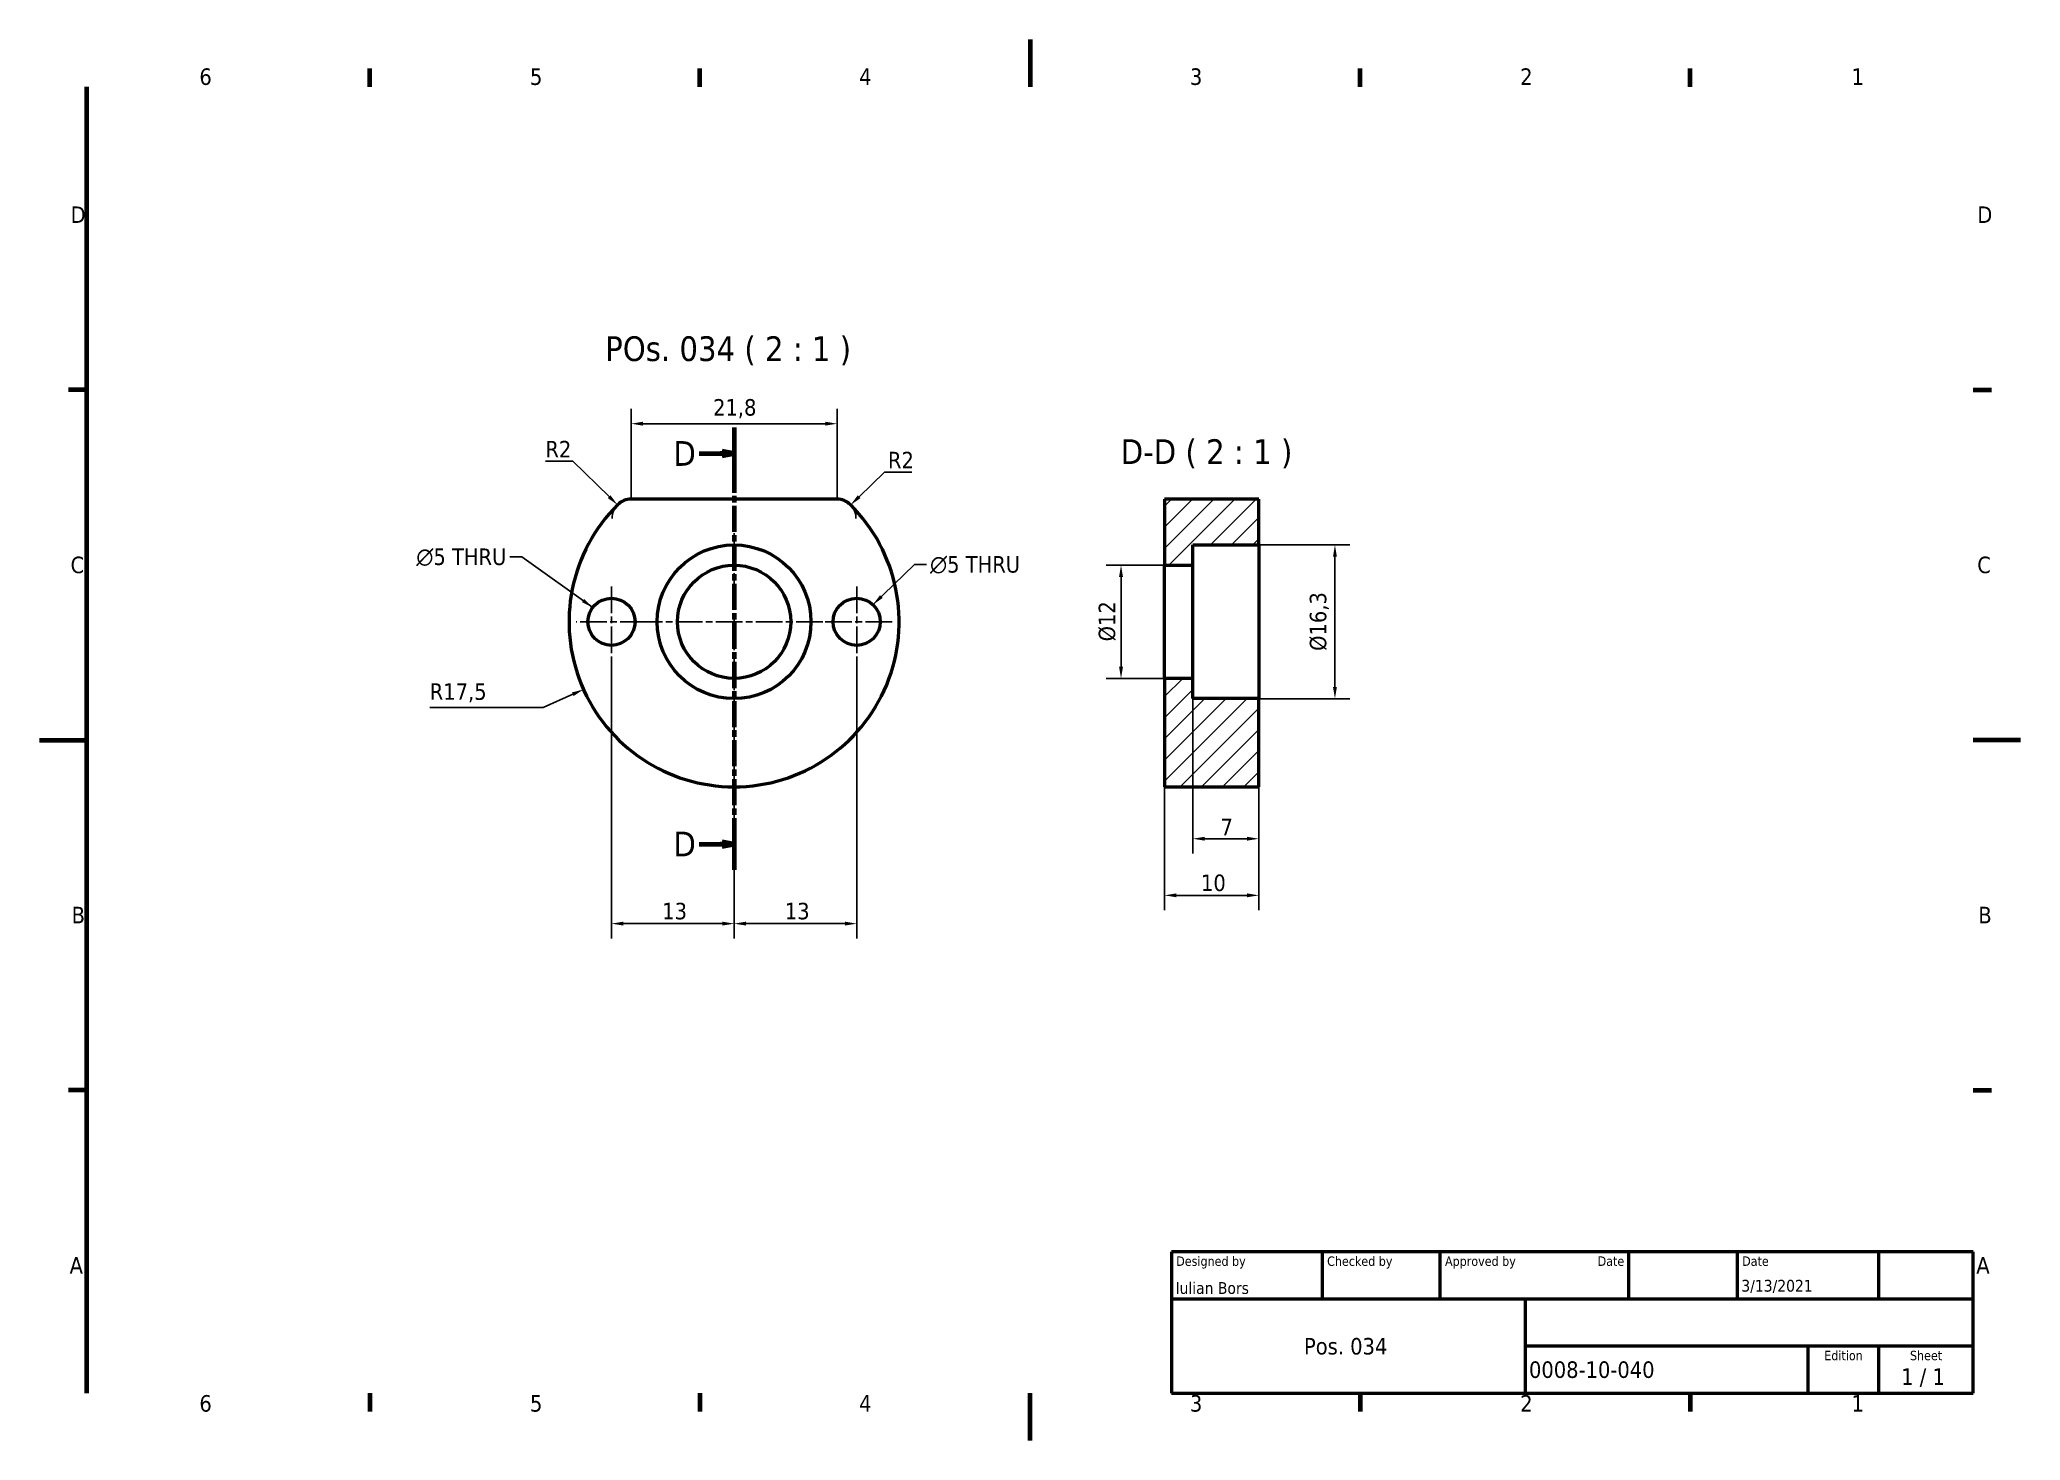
# Model space of a CAD drawing. Header units: millimetres. Extents: x 0 to 210, y 0 to 149.
import ezdxf
from ezdxf.enums import TextEntityAlignment as Align

# ---------------------------------------------------------------- set-up
doc = ezdxf.new("R2010")
doc.units = ezdxf.units.MM
doc.header["$LTSCALE"] = 0.5
doc.linetypes.add('CHAIN', pattern=[0.3543, 0.2362, -0.0295, 0.0591, -0.0295])
for name, color, linetype, lineweight in [('Border (ISO)', 7, 'Continuous', 70), ('Center Mark (ISO)', 7, 'Continuous', 25), ('Dimension (ISO)', 7, 'Continuous', 25), ('Hatch (ISO)', 7, 'Continuous', 18), ('Section Line (ISO)', 7, 'CHAIN', 70), ('Symbol (ISO)', 7, 'Continuous', 25), ('Title (ISO)', 7, 'Continuous', 50), ('Visible (ISO)', 7, 'Continuous', 50)]:
    doc.layers.add(name, color=color, linetype=linetype, lineweight=lineweight)
doc.styles.add('Label Text (ISO)', font='tahoma.ttf')
doc.styles.add('Note Text (ISO)', font='tahoma.ttf')
doc.styles.add('Text Style39', font='tahoma.ttf')
doc.styles.add('Text Style41', font='tahoma.ttf')
doc.styles.add('Text Style45', font='tahoma.ttf')
doc.dimstyles.new('Default - Method 1b (ISO)', dxfattribs={"dimscale": 0.5, "dimtxt": 3.5, "dimasz": 2.5, "dimexe": 3.175, "dimexo": 0, "dimgap": 0.762, "dimtad": 1, "dimtoh": 1, "dimrnd": 1e-08, "dimtxsty": 'Note Text (ISO)', "dimcen": 0.09, "dimdle": 10, "dimclrd": 256, "dimclre": 256, "dimclrt": 256, "dimazin": 2, "dimtfac": 1, "dimtmove": 0, "dimatfit": 3, "dimfxl": 0, "dimtolj": 1, "dimlwd": -1, "dimlwe": -1, "dimarcsym": 0})
doc.dimstyles.new('Default - Method 1b (ISO)$7', dxfattribs={"dimscale": 0.5, "dimtxt": 3.5, "dimasz": 2.5, "dimexe": 3.175, "dimexo": 0, "dimgap": 0.762, "dimtad": 1, "dimtoh": 1, "dimrnd": 1e-08, "dimtxsty": 'Note Text (ISO)', "dimcen": 0.09, "dimdle": 10, "dimclrd": 256, "dimclre": 256, "dimclrt": 256, "dimazin": 2, "dimtfac": 1, "dimtmove": 0, "dimatfit": 3, "dimfxl": 0, "dimtolj": 1, "dimlwd": -1, "dimlwe": -1, "dimarcsym": 0})

# ---------------------------------------------------------------- blocks, each defined once
blk = doc.blocks.new('Borders Default Border')
at = {"layer": 'Border (ISO)'}
for p, q in [((70, 287), (70, 290.9)), ((140, 287), (140, 290.9)), ((280, 287), (280, 290.9)), ((350, 287), (350, 290.9)), ((10, 222.75), (6.1, 222.75)), ((410, 222.75), (413.9, 222.75)), ((10, 74.25), (6.1, 74.25)), ((410, 74.25), (413.9, 74.25)), ((70, 10), (70, 6.1)), ((140, 10), (140, 6.1)), ((280, 10), (280, 6.1)), ((350, 10), (350, 6.1))]:
    blk.add_line(p, q, dxfattribs=at)
at = {"layer": 'Border (ISO)', "flags": 128}
for points in [[(210, 297), (210, 287)], [(10, 10), (10, 287)], [(0, 148.5), (10, 148.5)], [(420, 148.5), (410, 148.5)], [(210, 0), (210, 10)]]:
    blk.add_lwpolyline(points, dxfattribs=at)
at = {"layer": 'Border (ISO)', "char_height": 3.5, "attachment_point": 7, "style": 'Note Text (ISO)'}
for s, insert in [('6', (33.88, 287.33)), ('5', (103.98, 287.33)), ('4', (173.78, 287.4)), ('3', (243.91, 287.33)), ('2', (313.94, 287.4)), ('1', (384.21, 287.4)), ('D', (6.57, 258.13)), ('D', (410.87, 258.13)), ('C', (6.56, 183.81)), ('C', (410.86, 183.81)), ('B', (6.78, 109.63)), ('B', (411.08, 109.63)), ('A', (6.36, 35.38)), ('A', (410.66, 35.38)), ('6', (33.88, 6.03)), ('5', (103.98, 6.03)), ('4', (173.78, 6.1)), ('3', (243.91, 6.03)), ('2', (313.94, 6.1)), ('1', (384.21, 6.1))]:
    blk.add_mtext(s, dxfattribs=dict(at, insert=insert))
blk = doc.blocks.new('2dTransSection0')
at = {"layer": 'Section Line (ISO)', "linetype": 'CHAIN', "ltscale": 46.745285}
blk.add_line((147.25, 214.73), (147.25, 120.96), dxfattribs=at)
at = {"layer": 'Section Line (ISO)', "linetype": 'Continuous', "lineweight": 140}
for p, q in [((147.25, 214.73), (147.25, 203.77)), ((147.25, 131.92), (147.25, 120.96))]:
    blk.add_line(p, q, dxfattribs=at)
at = {"layer": 'Section Line (ISO)', "linetype": 'Continuous'}
for p, q in [((139.83, 209.25), (144.75, 209.25)), ((147.25, 209.25), (144.75, 209.75)), ((144.75, 209.75), (144.75, 208.75)), ((144.75, 209.25), (147.25, 209.25)), ((144.75, 208.75), (147.25, 209.25)), ((139.83, 126.44), (144.75, 126.44)), ((147.25, 126.44), (144.75, 126.94)), ((144.75, 126.94), (144.75, 125.94)), ((144.75, 126.44), (147.25, 126.44)), ((144.75, 125.94), (147.25, 126.44))]:
    blk.add_line(p, q, dxfattribs=at)
at = {"layer": 'Section Line (ISO)', "linetype": 'Continuous', "flags": 128}
for points in [[(144.75, 208.75), (147.25, 209.25)], [(144.75, 125.94), (147.25, 126.44)]]:
    blk.add_lwpolyline(points, dxfattribs=at)
at = {"layer": 'Section Line (ISO)'}
for points in [[(144.75, 208.75), (147.25, 209.25), (144.75, 209.75), (144.75, 208.75)], [(144.75, 125.94), (147.25, 126.44), (144.75, 126.94), (144.75, 125.94)]]:
    blk.add_solid(points, dxfattribs=at)
at = {"layer": 'Section Line (ISO)', "char_height": 5.25, "attachment_point": 7, "style": 'Label Text (ISO)'}
for insert in [(134.38, 206.63), (134.38, 123.82)]:
    blk.add_mtext('D', dxfattribs=dict(at, insert=insert))
blk = doc.blocks.new('*D6')
at = {"layer": 'Defpoints', "color": 0}
for p in [(60.63, 83.03), (73.63, 77.38), (73.63, 54.78)]:
    blk.add_point(p, dxfattribs=at)
at = {"layer": 'Dimension (ISO)'}
for p, q in [((60.63, 83.03), (60.63, 53.2)), ((73.63, 77.38), (73.63, 53.2)), ((61.88, 54.78), (72.38, 54.78))]:
    blk.add_line(p, q, dxfattribs=at)
for points in [[(61.88, 54.99), (61.88, 54.58), (60.63, 54.78)], [(72.38, 54.99), (72.38, 54.58), (73.63, 54.78)]]:
    blk.add_solid(points, dxfattribs=at)
at = {"layer": 'Dimension (ISO)', "insert": (66.01, 56.99), "char_height": 1.75, "attachment_point": 1, "style": 'Note Text (ISO)'}
blk.add_mtext('\\A1;13', dxfattribs=at)
blk = doc.blocks.new('*D7')
at = {"layer": 'Defpoints', "color": 0}
for p in [(86.63, 83.03), (73.63, 60.48), (86.63, 54.78)]:
    blk.add_point(p, dxfattribs=at)
at = {"layer": 'Dimension (ISO)'}
for p, q in [((86.63, 83.03), (86.63, 53.2)), ((73.63, 60.48), (73.63, 53.2)), ((74.88, 54.78), (85.38, 54.78))]:
    blk.add_line(p, q, dxfattribs=at)
for points in [[(74.88, 54.99), (74.88, 54.58), (73.63, 54.78)], [(85.38, 54.99), (85.38, 54.58), (86.63, 54.78)]]:
    blk.add_solid(points, dxfattribs=at)
at = {"layer": 'Dimension (ISO)', "insert": (79.01, 56.99), "char_height": 1.75, "attachment_point": 1, "style": 'Note Text (ISO)'}
blk.add_mtext('\\A1;13', dxfattribs=at)
blk = doc.blocks.new('*D8')
at = {"layer": 'Defpoints', "color": 0}
for p in [(73.63, 86.78), (57.66, 79.61)]:
    blk.add_point(p, dxfattribs=at)
at = {"layer": 'Dimension (ISO)'}
for p, q in [((53.39, 77.69), (56.52, 79.1)), ((41.36, 77.69), (53.39, 77.69))]:
    blk.add_line(p, q, dxfattribs=at)
blk.add_solid([(56.44, 79.29), (56.61, 78.91), (57.66, 79.61)], dxfattribs=at)
at = {"layer": 'Dimension (ISO)', "insert": (41.36, 80.26), "char_height": 1.75, "attachment_point": 1, "style": 'Note Text (ISO)'}
blk.add_mtext('\\A1;R17,5', dxfattribs=at)
blk = doc.blocks.new('*D9')
at = {"layer": 'Defpoints', "color": 0}
for p in [(62.71, 107.78), (62.71, 99.78), (84.55, 99.78)]:
    blk.add_point(p, dxfattribs=at)
at = {"layer": 'Dimension (ISO)'}
for p, q in [((62.71, 99.78), (62.71, 109.37)), ((84.55, 99.78), (84.55, 109.37)), ((83.3, 107.78), (63.96, 107.78))]:
    blk.add_line(p, q, dxfattribs=at)
for points in [[(63.96, 107.99), (63.96, 107.58), (62.71, 107.78)], [(83.3, 107.99), (83.3, 107.58), (84.55, 107.78)]]:
    blk.add_solid(points, dxfattribs=at)
at = {"layer": 'Dimension (ISO)', "insert": (71.4, 110.39), "char_height": 1.75, "attachment_point": 1, "style": 'Note Text (ISO)'}
blk.add_mtext('\\A1;21,8', dxfattribs=at)
blk = doc.blocks.new('*D10')
at = {"layer": 'Defpoints', "color": 0}
for p in [(61.27, 99.18), (62.71, 97.78)]:
    blk.add_point(p, dxfattribs=at)
at = {"layer": 'Dimension (ISO)'}
for p, q in [((53.62, 103.8), (56.53, 103.8)), ((56.53, 103.8), (60.38, 100.05))]:
    blk.add_line(p, q, dxfattribs=at)
blk.add_arc((62.71, 97.78), 2, 134.7913, 181.251, dxfattribs=at)
blk.add_solid([(60.52, 100.2), (60.23, 99.9), (61.27, 99.18)], dxfattribs=at)
at = {"layer": 'Dimension (ISO)', "insert": (53.62, 105.96), "char_height": 1.75, "attachment_point": 1, "style": 'Note Text (ISO)'}
blk.add_mtext('\\A1;R2', dxfattribs=at)
blk = doc.blocks.new('*D11')
at = {"layer": 'Defpoints', "color": 0}
for p in [(85.98, 99.17), (84.55, 97.78)]:
    blk.add_point(p, dxfattribs=at)
at = {"layer": 'Dimension (ISO)'}
for p, q in [((89.56, 102.63), (86.88, 100.04)), ((92.47, 102.63), (89.56, 102.63))]:
    blk.add_line(p, q, dxfattribs=at)
blk.add_arc((84.55, 97.78), 2, 358.5647, 45.2087, dxfattribs=at)
blk.add_solid([(86.74, 100.19), (87.03, 99.89), (85.98, 99.17)], dxfattribs=at)
at = {"layer": 'Dimension (ISO)', "insert": (89.94, 104.8), "char_height": 1.75, "attachment_point": 1, "style": 'Note Text (ISO)'}
blk.add_mtext('\\A1;R2', dxfattribs=at)
blk = doc.blocks.new('*D12')
at = {"layer": 'Defpoints', "color": 0}
for p in [(119.26, 80.78), (129.26, 78.63), (129.26, 57.78)]:
    blk.add_point(p, dxfattribs=at)
at = {"layer": 'Dimension (ISO)'}
for p, q in [((119.26, 80.78), (119.26, 56.2)), ((129.26, 78.63), (129.26, 56.2)), ((120.51, 57.78), (128.01, 57.78))]:
    blk.add_line(p, q, dxfattribs=at)
for points in [[(120.51, 57.99), (120.51, 57.58), (119.26, 57.78)], [(128.01, 57.99), (128.01, 57.58), (129.26, 57.78)]]:
    blk.add_solid(points, dxfattribs=at)
at = {"layer": 'Dimension (ISO)', "insert": (123.13, 59.99), "char_height": 1.75, "attachment_point": 1, "style": 'Note Text (ISO)'}
blk.add_mtext('\\A1;10', dxfattribs=at)
blk = doc.blocks.new('*D13')
at = {"layer": 'Defpoints', "color": 0}
for p in [(122.26, 80.78), (129.26, 78.63), (129.26, 63.78)]:
    blk.add_point(p, dxfattribs=at)
at = {"layer": 'Dimension (ISO)'}
for p, q in [((122.26, 80.78), (122.26, 62.2)), ((129.26, 78.63), (129.26, 62.2)), ((123.51, 63.78), (128.01, 63.78))]:
    blk.add_line(p, q, dxfattribs=at)
for points in [[(123.51, 63.99), (123.51, 63.58), (122.26, 63.78)], [(128.01, 63.99), (128.01, 63.58), (129.26, 63.78)]]:
    blk.add_solid(points, dxfattribs=at)
at = {"layer": 'Dimension (ISO)', "insert": (125.2, 65.91), "char_height": 1.75, "attachment_point": 1, "style": 'Note Text (ISO)'}
blk.add_mtext('\\A1;7', dxfattribs=at)
blk = doc.blocks.new('*D14')
at = {"layer": 'Defpoints', "color": 0}
for p in [(119.26, 92.78), (114.65, 80.78), (119.26, 80.78)]:
    blk.add_point(p, dxfattribs=at)
at = {"layer": 'Dimension (ISO)'}
for p, q in [((119.26, 92.78), (113.06, 92.78)), ((114.65, 91.53), (114.65, 82.03)), ((119.26, 80.78), (113.06, 80.78))]:
    blk.add_line(p, q, dxfattribs=at)
for points in [[(114.44, 91.53), (114.86, 91.53), (114.65, 92.78)], [(114.44, 82.03), (114.86, 82.03), (114.65, 80.78)]]:
    blk.add_solid(points, dxfattribs=at)
at = {"layer": 'Dimension (ISO)', "insert": (112.28, 84.71), "char_height": 1.75, "attachment_point": 1, "rotation": 90, "style": 'Note Text (ISO)'}
blk.add_mtext('\\A1;\\fTahoma|b0|i0;\\H1.7500;Ø12', dxfattribs=at)
blk = doc.blocks.new('*D15')
at = {"layer": 'Defpoints', "color": 0}
for p in [(129.26, 94.93), (129.26, 78.63), (137.33, 78.63)]:
    blk.add_point(p, dxfattribs=at)
at = {"layer": 'Dimension (ISO)'}
for p, q in [((129.26, 94.93), (138.92, 94.93)), ((137.33, 93.68), (137.33, 79.88)), ((129.26, 78.63), (138.92, 78.63))]:
    blk.add_line(p, q, dxfattribs=at)
for points in [[(137.12, 93.68), (137.54, 93.68), (137.33, 94.93)], [(137.12, 79.88), (137.54, 79.88), (137.33, 78.63)]]:
    blk.add_solid(points, dxfattribs=at)
at = {"layer": 'Dimension (ISO)', "insert": (134.66, 83.7), "char_height": 1.75, "attachment_point": 1, "rotation": 90, "style": 'Note Text (ISO)'}
blk.add_mtext('\\A1;\\fTahoma|b0|i0;\\H1.7500;Ø16,3', dxfattribs=at)
blk = doc.blocks.new('Title Blocks I.A.B')
at = {"layer": 'Title (ISO)'}
for p, q in [((270.07, 130), (100.07, 130)), ((100.07, 130), (100.07, 100)), ((132.07, 120), (132.07, 130)), ((157.07, 120), (157.07, 130)), ((197.07, 120), (197.07, 130)), ((220.07, 120), (220.07, 130)), ((250.07, 120), (250.07, 130)), ((270.07, 100), (270.07, 130)), ((100.07, 120), (270.07, 120)), ((175.07, 120), (175.07, 100)), ((270.07, 110), (175.07, 110)), ((235.07, 100), (235.07, 110)), ((250.07, 100), (250.07, 110)), ((100.07, 100), (270.07, 100))]:
    blk.add_line(p, q, dxfattribs=at)
at = {"layer": 'Title (ISO)', "style": 'Text Style41'}
for s, p in [('Designed by', (101.07, 129)), ('Checked by', (133.07, 129)), ('Approved by', (158.07, 129)), ('Date', (221.07, 129))]:
    blk.add_text(s, height=2, dxfattribs=at).set_placement(p, align=Align.TOP_LEFT)
blk.add_text('Date', height=2, dxfattribs=at).set_placement((196.07, 129), align=Align.TOP_RIGHT)
for s, p in [('Edition', (242.57, 109)), ('Sheet', (260.07, 109))]:
    blk.add_text(s, height=2, dxfattribs=at).set_placement(p, align=Align.TOP_CENTER)
at = {"layer": 'Title (ISO)', "style": 'Note Text (ISO)'}
blk.add_text('1 / 1 ', height=3.5, dxfattribs=at).set_placement((260.07, 103.5), align=Align.MIDDLE_CENTER)
at = {"layer": 'Title (ISO)'}
for tag, p, height, style in [('AUTHOR_001', (100.92, 121.05), 2.5, 'Text Style39'), ('CREATION_DATE_001', (220.91, 121.54), 2.5, 'Text Style39'), ('COMPANY_001', (128.17, 108.21), 3.5, 'Note Text (ISO)'), ('PART_NUMBER_001', (175.88, 103.25), 3.5, 'Note Text (ISO)')]:
    blk.add_attdef(tag, p, '', height=height, dxfattribs=dict(at, style=style))
at = {"layer": 'Title (ISO)', "style": 'Text Style39'}
for tag, p in [('CHECKED_BY', (133.07, 121)), ('ENG_APPROVED_BY', (158.07, 121))]:
    blk.add_attdef(tag, text='', height=2.5, dxfattribs=at).set_placement(p, align=Align.BOTTOM_LEFT)
blk.add_attdef('ENG_APPROVAL_DATE', text='', height=2.5, dxfattribs=at).set_placement((196.07, 121), align=Align.BOTTOM_RIGHT)
at = {"layer": 'Title (ISO)', "style": 'Note Text (ISO)'}
for tag, p in [('TITLE', (222.57, 115)), ('REVISION_NUMBER', (242.57, 103.5))]:
    blk.add_attdef(tag, text='', height=3.5, dxfattribs=at).set_placement(p, align=Align.MIDDLE_CENTER)

msp = doc.modelspace()

# ---------------------------------------------------------------- hatches: boundary and pattern name
at = {"layer": 'Hatch (ISO)'}
h = msp.add_hatch(dxfattribs=at)
h.set_pattern_fill('ANSI31', color=256, scale=12.7, style=0)
h.set_pattern_definition([(45, (0, 0), (-1.122532, 1.122532), [])])
h.paths.add_polyline_path([(129.2597, 99.7835), (119.2597, 99.7835), (119.2597, 92.7835), (122.2597, 92.7835), (122.2597, 94.9335), (129.2597, 94.9335)])
h.paths.add_polyline_path([(129.2597, 69.2835), (129.2597, 78.6335), (122.2597, 78.6335), (122.2597, 80.7835), (119.2597, 80.7835), (119.2597, 69.2835)])

# ---------------------------------------------------------------- linework, layer by layer
at = {"layer": 'Center Mark (ISO)', "linetype": 'CHAIN', "ltscale": 23.990969}
for p, q in [((73.6268, 96.1835), (73.6268, 77.3835)), ((60.6268, 90.5335), (60.6268, 83.0335)), ((86.6268, 90.5335), (86.6268, 83.0335)), ((64.3768, 86.7835), (56.8768, 86.7835)), ((83.0268, 86.7835), (64.2268, 86.7835)), ((90.3768, 86.7835), (82.8768, 86.7835))]:
    msp.add_line(p, q, dxfattribs=at)
at = {"layer": 'Visible (ISO)'}
for p, q in [((84.5469, 99.7835), (62.7066, 99.7835)), ((129.2597, 99.7835), (119.2597, 99.7835)), ((119.2597, 99.7835), (119.2597, 92.7835)), ((129.2597, 94.9335), (129.2597, 99.7835)), ((122.2597, 92.7835), (122.2597, 94.9335)), ((122.2597, 94.9335), (129.2597, 94.9335)), ((129.2597, 94.9335), (129.2597, 78.6335)), ((119.2597, 92.7835), (122.2597, 92.7835)), ((119.2597, 80.7835), (119.2597, 92.7835)), ((122.2597, 80.7835), (122.2597, 92.7835)), ((122.2597, 80.7835), (119.2597, 80.7835)), ((119.2597, 80.7835), (119.2597, 69.2835)), ((122.2597, 78.6335), (122.2597, 80.7835)), ((129.2597, 78.6335), (122.2597, 78.6335)), ((129.2597, 69.2835), (129.2597, 78.6335)), ((119.2597, 69.2835), (129.2597, 69.2835))]:
    msp.add_line(p, q, dxfattribs=at)
for centre, radius in [((73.6268, 86.7835), 8.15), ((73.6268, 86.7835), 6), ((60.6268, 86.7835), 2.5), ((86.6268, 86.7835), 2.5)]:
    msp.add_circle(centre, radius, dxfattribs=at)
for centre, radius, start, end in [((73.6268, 86.7835), 17.5, 134.791325, 45.208675), ((62.7066, 97.7835), 2, 90, 134.791325), ((84.5469, 97.7835), 2, 45.208675, 90)]:
    msp.add_arc(centre, radius, start, end, dxfattribs=at)

# ---------------------------------------------------------------- block references
at = {"xscale": 0.5, "yscale": 0.5, "zscale": 0.5}
msp.add_blockref('Borders Default Border', (0, 0), dxfattribs=at)
msp.add_blockref('Title Blocks I.A.B', (69.9643, -45), dxfattribs=at).add_auto_attribs({'PART_NUMBER_001': '0008-10-040', 'COMPANY_001': 'Pos. 034', 'AUTHOR_001': 'Iulian Bors', 'CREATION_DATE_001': '3/13/2021'})
at = {"layer": 'Section Line (ISO)', "xscale": 0.5, "yscale": 0.5, "zscale": 0.5}
msp.add_blockref('2dTransSection0', (0, 0), dxfattribs=at)

# ---------------------------------------------------------------- texts
at = {"layer": 'Symbol (ISO)', "attachment_point": 7}
for s, insert, char_height, style in [('POs. 034 ( 2 : 1 )', (59.9628, 113.9525), 2.62, 'Text Style45'), ('D-D ( 2 : 1 )', (114.6093, 103.0335), 2.625, 'Label Text (ISO)')]:
    msp.add_mtext(s, dxfattribs=dict(at, insert=insert, char_height=char_height, style=style))
at = {"layer": 'Symbol (ISO)', "char_height": 1.75, "width": 10.229571, "line_spacing_factor": 0.6125, "style": 'Note Text (ISO)'}
for insert, attachment_point in [((49.4785, 94.5528), 3), ((94.4019, 93.747), 1)]:
    msp.add_mtext('\\fAIGDT|b0|i0;\\H1.7500;n\\fTahoma|b0|i0;\\H1.7500;5 THRU', dxfattribs=dict(at, insert=insert, attachment_point=attachment_point))

# ---------------------------------------------------------------- dimensions: what is measured, and where the dimension line sits
at = {"layer": 'Dimension (ISO)'}
for base, p1, p2, override, picture, middle in [((62.7066, 107.7835), (84.5469, 99.7835), (62.7066, 99.7835), {"dimgap": 0.762, "dimtoh": 0, "dimdec": 1, "dimtol": 0, "dimlim": 0, "dimtp": 0, "dimtm": 0, "dimtdec": 2, "dimtofl": 0, "dimatfit": 1}, '*D9', (73.6268, 107.7835)), ((73.6268, 54.7835), (60.6268, 83.0335), (73.6268, 77.3835), {"dimgap": 0.762, "dimtoh": 0, "dimdec": 2, "dimtol": 0, "dimlim": 0, "dimtp": 0, "dimtm": 0, "dimtdec": 2, "dimtofl": 0, "dimatfit": 1}, '*D6', (67.1268, 54.7835)), ((86.6268, 54.7835), (73.6268, 60.4806), (86.6268, 83.0335), {"dimgap": 0.762, "dimtoh": 0, "dimdec": 2, "dimtol": 0, "dimlim": 0, "dimtp": 0, "dimtm": 0, "dimtdec": 2, "dimtofl": 0, "dimatfit": 1}, '*D7', (80.1268, 54.7835)), ((129.2597, 57.7835), (119.2597, 80.7835), (129.2597, 78.6335), {"dimgap": 0.762, "dimtoh": 0, "dimdec": 2, "dimtol": 0, "dimlim": 0, "dimtp": 0, "dimtm": 0, "dimtdec": 2, "dimtofl": 0, "dimatfit": 1}, '*D12', (124.2597, 57.7835)), ((129.2597, 63.7835), (122.2597, 80.7835), (129.2597, 78.6335), {"dimgap": 0.762, "dimtoh": 0, "dimdec": 2, "dimtol": 0, "dimlim": 0, "dimtp": 0, "dimtm": 0, "dimtdec": 2, "dimtofl": 0, "dimatfit": 1}, '*D13', (125.7597, 63.7835))]:
    dim = msp.add_linear_dim(base=base, p1=p1, p2=p2, angle=180, dimstyle='Default - Method 1b (ISO)', override=override, dxfattribs=at)
    dim.commit()
    dim.dimension.update_dxf_attribs({"geometry": picture, "text_midpoint": middle, "dimtype": 160})
for center, mpoint, picture, middle in [((62.7066, 97.7835), (61.2734, 99.1785), '*D10', (54.8855, 103.7969)), ((84.5469, 97.7835), (85.9846, 99.1739), '*D11', (91.2029, 102.6315)), ((73.6268, 86.7835), (57.6643, 79.6107), '*D8', (44.29, 77.688))]:
    dim = msp.add_radius_dim(center=center, mpoint=mpoint, dimstyle='Default - Method 1b (ISO)', override={"dimgap": 0.762, "dimtih": 1, "dimdec": 2, "dimlfac": 1, "dimcen": 0, "dimtol": 0, "dimlim": 0, "dimtp": 0, "dimtm": 0, "dimtdec": 2, "dimtofl": 0}, dxfattribs=at)
    dim.commit()
    dim.dimension.update_dxf_attribs({"geometry": picture, "text_midpoint": middle, "dimtype": 164})
for base, p1, p2, angle, picture, middle in [((137.3295, 78.6335), (129.2597, 94.9335), (129.2597, 78.6335), 270, '*D15', (137.3295, 86.7835)), ((114.6515, 80.7835), (119.2597, 92.7835), (119.2597, 80.7835), 90, '*D14', (114.6515, 86.7835))]:
    dim = msp.add_linear_dim(base=base, p1=p1, p2=p2, angle=angle, text='\\fTahoma|b0|i0;\\H1.7500;Ø<>', dimstyle='Default - Method 1b (ISO)', override={"dimgap": 0.762, "dimtoh": 0, "dimdec": 2, "dimtol": 0, "dimlim": 0, "dimtp": 0, "dimtm": 0, "dimtdec": 2, "dimtofl": 0, "dimatfit": 1}, dxfattribs=at)
    dim.commit()
    dim.dimension.update_dxf_attribs({"geometry": picture, "text_midpoint": middle, "dimtype": 160})

# ---------------------------------------------------------------- leaders
at = {"layer": 'Symbol (ISO)', "annotation_type": 0, "has_hookline": 1, "text_width": 9.9034}
for points, hookline_direction in [([(58.6398, 88.3007), (51.1095, 93.6778), (49.8595, 93.6778)], 1), ([(88.3494, 88.5952), (92.7709, 92.872), (94.0209, 92.872)], 0)]:
    msp.add_leader(points, dimstyle='Default - Method 1b (ISO)$7', override={"dimtad": 0}, dxfattribs=dict(at, hookline_direction=hookline_direction))

doc.saveas('drawing.dxf')
